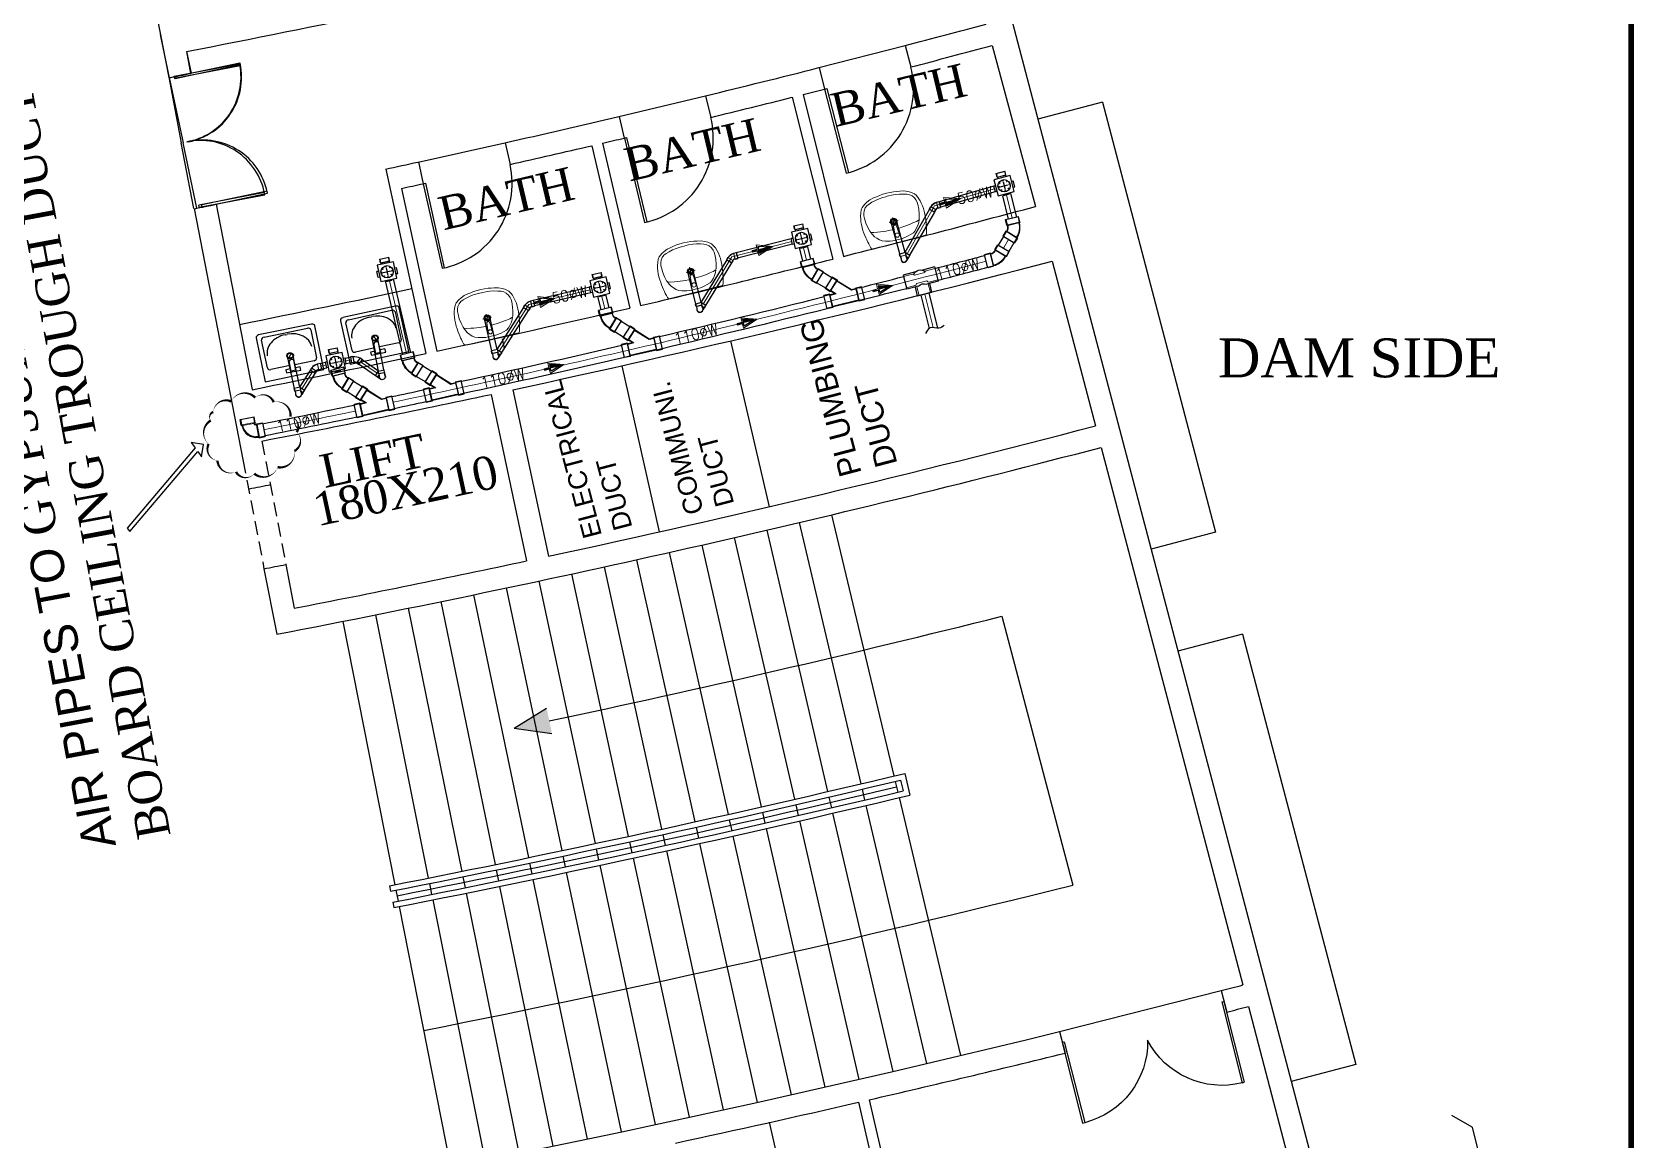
# Model space of a CAD drawing. Header units: metres. Extents: x 159409 to 239023, y 50504 to 95165.
# Drawn here: x 177728 to 179169, y 87650 to 88646 of the extents above; entities that cross this region are included whole.
import ezdxf

# ---------------------------------------------------------------- set-up
doc = ezdxf.new("R2010")
doc.units = ezdxf.units.M
doc.header["$MEASUREMENT"] = 0
doc.linetypes.add('HIDDEN2', pattern=[0.1875, 0.125, -0.0625])
for name, color, linetype, lineweight in [('_Annotations', 1, 'Continuous', 25), ('RJ- D - TEXT', 7, 'Continuous', 20), ('RJ- DRA- FLOOR TRAP', 8, 'Continuous', 30), ('RJ- DRA-SOIL PIPE', 12, 'Continuous', 30), ('RJ- DRA-WASTE PIPE', 130, 'Continuous', 30), ('RJ- WS- HOT WATER', 12, 'Continuous', 30)]:
    doc.layers.add(name, color=color, linetype=linetype, lineweight=lineweight)
doc.layers.add('SANTEH', color=7, linetype='Continuous')
doc.layers.add('TEXT', color=3, linetype='Continuous')
doc.styles.add('DIM', font='times.ttf', dxfattribs={"height": 0.3})
doc.styles.add('RJ', font='romans.shx')
doc.styles.get("Standard").update_dxf_attribs({"font": 'times.ttf', "height": 18})
doc.styles.add('Standard 360', font='arial.ttf')

# ---------------------------------------------------------------- blocks, each defined once
blk = doc.blocks.new('d2')
at = {"color": 8, "ltscale": 8}
for p, q in [((-332.772, -186.458, 9945.752), (-332.753, -186.454, 9945.752)), ((-332.628, -187.194, 9945.752), (-332.772, -186.458, 9945.752)), ((-332.609, -187.19, 9945.752), (-332.753, -186.454, 9945.752)), ((-332.753, -186.454, 9945.752), (-332.753, -186.454, 9945.732)), ((-332.753, -186.454, 9945.732), (-332.753, -186.454, 9945.732)), ((-334.226, -186.743, 9945.752), (-334.206, -186.739, 9945.752)), ((-334.082, -187.479, 9945.752), (-334.226, -186.743, 9945.752)), ((-334.062, -187.475, 9945.752), (-334.206, -186.739, 9945.752)), ((-332.628, -187.194, 9945.752), (-332.609, -187.19, 9945.752)), ((-334.063, -187.577, 9945.752), (-332.589, -187.288, 9945.752)), ((-334.082, -187.479, 9945.752), (-334.062, -187.475, 9945.752))]:
    blk.add_line(p, q, dxfattribs=at)
for centre, start, end in [((-332.628, -187.194, 9945.752), 101.092, 178.0402), ((-334.062, -187.475, 9945.752), 24.1438, 101.092)]:
    blk.add_arc(centre, 0.75, start, end, dxfattribs=at)
blk = doc.blocks.new('RYTRTRTRTRT')
at = {"color": 8}
for p, q in [((42.518, 61.153), (42.518, 61.753)), ((42.518, 61.753), (42.538, 61.753)), ((42.538, 61.753), (42.538, 61.153)), ((43.718, 61.753), (43.698, 61.753)), ((43.698, 61.753), (43.698, 61.153)), ((43.718, 61.153), (43.718, 61.753)), ((42.518, 61.153), (42.538, 61.153)), ((43.718, 61.153), (43.698, 61.153)), ((42.518, 61.103), (43.118, 61.103)), ((43.718, 61.103), (43.118, 61.103))]:
    blk.add_line(p, q, dxfattribs=at)
for centre, start, end in [((42.528, 61.163), 359.0371, 90), ((43.708, 61.163), 90, 180.9629)]:
    blk.add_arc(centre, 0.59, start, end, dxfattribs=at)
blk = doc.blocks.new('Rac7')
at = {"color": 0}
for p, q in [((-39501, -24232), (-39501, -23830)), ((-39474, -23808), (-38988, -23808)), ((-39457, -23859), (-39457, -24115)), ((-39032, -23838), (-39430, -23838)), ((-39221, -23855), (-39241, -23855)), ((-39005, -24115), (-39005, -23859)), ((-39005, -23859), (-39005, -23859)), ((-38961, -23830), (-38961, -24232)), ((-39430, -24136), (-39253, -24136)), ((-39297, -24164), (-39253, -24164)), ((-39297, -24194), (-39297, -24164)), ((-39165, -24194), (-39297, -24194)), ((-39253, -24186), (-39253, -24094)), ((-39253, -24186), (-39209, -24186)), ((-39209, -24186), (-39209, -24094)), ((-39209, -24136), (-39032, -24136)), ((-39209, -24164), (-39165, -24164)), ((-39165, -24164), (-39165, -24194)), ((-38961, -24232), (-39501, -24232))]:
    blk.add_line(p, q, dxfattribs=at)
at = {"color": 0, "extrusion": (0, 0, -1)}
for centre, major_axis, start_param, end_param in [((-39474, -23830), (-27, 0), 0, 1.570796), ((-39430, -23859), (-27, 0), 0, 1.570796), ((-39241, -24007), (-194, 0), 0, 1.570796), ((-39221, -24007), (-194, 0), 1.570796, 3.141593), ((-39032, -23859), (-27, 0), 1.570796, 3.141593), ((-38988, -23830), (-27, 0), 1.570796, 3.141593), ((-39430, -24115), (-27, 0), -1.570796, 0), ((-39231, -24104), (-25.3, 0), 0.552816, 2.588777), ((-39032, -24115), (-27, 0), -3.141593, -1.570796)]:
    blk.add_ellipse(centre, major_axis=major_axis, ratio=0.785714, start_param=start_param, end_param=end_param, dxfattribs=at)
blk.add_ellipse((-39231, -24048), major_axis=(-27.9, 0), ratio=0.785714, dxfattribs=at)
blk = doc.blocks.new('$@$_rakovina4')
at = {"lineweight": 13}
for p, q in [((-291, -139), (-295, -163)), ((-287, -117), (-291, -139)), ((-284, -95), (-287, -117)), ((-279, -77), (-284, -95)), ((-274, -56), (-279, -77)), ((-269, -36), (-274, -56)), ((-258, -20), (-269, -36)), ((-258, -20), (0, -20)), ((-20, -89), (-14, -180)), ((258, -20), (0, -20)), ((20, -89), (14, -180)), ((258, -20), (269, -36)), ((269, -36), (274, -56)), ((274, -56), (279, -77)), ((279, -77), (284, -95)), ((284, -95), (287, -117)), ((287, -117), (291, -139)), ((291, -139), (295, -163)), ((-297, -185), (-300, -212)), ((-300, -212), (-300, -242)), ((-300, -242), (-299, -269)), ((-299, -269), (-297, -296)), ((-295, -163), (-297, -185)), ((-297, -296), (-293, -323)), ((0, -221), (-43, -221)), ((-14, -180), (-12, -184)), ((-12, -184), (-9, -185)), ((-9, -185), (-3, -187)), ((-3, -187), (0, -187)), ((0, -221), (0, -182)), ((3, -187), (0, -187)), ((0, -221), (0, -260)), ((0, -221), (43, -221)), ((9, -185), (3, -187)), ((12, -184), (9, -185)), ((14, -180), (12, -184)), ((297, -296), (293, -323)), ((295, -163), (297, -185)), ((297, -185), (300, -212)), ((299, -269), (297, -296)), ((300, -242), (299, -269)), ((300, -212), (300, -242)), ((-293, -323), (-288, -345)), ((-288, -345), (-278, -377)), ((-278, -377), (-267, -401)), ((-267, -401), (-252, -423)), ((-252, -423), (-222, -447)), ((-222, -447), (-197, -459)), ((222, -447), (197, -459)), ((252, -423), (222, -447)), ((267, -401), (252, -423)), ((278, -377), (267, -401)), ((288, -345), (278, -377)), ((293, -323), (288, -345)), ((-197, -459), (-164, -473)), ((-164, -473), (-127, -481)), ((-127, -481), (-98, -486)), ((-98, -486), (-69, -491)), ((-69, -491), (-36, -493)), ((-36, -493), (0, -495)), ((36, -493), (0, -495)), ((69, -491), (36, -493)), ((98, -486), (69, -491)), ((127, -481), (98, -486)), ((164, -473), (127, -481)), ((197, -459), (164, -473))]:
    blk.add_line(p, q, dxfattribs=at)
at = {"lineweight": 5}
for p, q in [((-209, -128), (-224, -152)), ((-192, -108), (-209, -128)), ((-173, -87), (-192, -108)), ((-152, -72), (-173, -87)), ((-122, -62), (-152, -72)), ((-96, -56), (-122, -62)), ((-77, -51), (-96, -56)), ((-53, -48), (-77, -51)), ((-34, -148), (-69, -150)), ((-29, -47), (-53, -48)), ((-16, -148), (-34, -148)), ((0, -47), (-29, -47)), ((0, -47), (29, -47)), ((16, -148), (34, -148)), ((29, -47), (53, -48)), ((34, -148), (69, -150)), ((53, -48), (77, -51)), ((77, -51), (96, -56)), ((96, -56), (122, -62)), ((122, -62), (152, -72)), ((152, -72), (173, -87)), ((173, -87), (192, -108)), ((192, -108), (209, -128)), ((209, -128), (224, -152)), ((-256, -272), (-258, -317)), ((-249, -228), (-256, -272)), ((-239, -189), (-249, -228)), ((-234, -176), (-239, -189)), ((-224, -152), (-234, -176)), ((-206, -168), (-234, -176)), ((-234, -176), (-234, -176)), ((-171, -162), (-206, -168)), ((-143, -158), (-171, -162)), ((-117, -155), (-143, -158)), ((-91, -152), (-117, -155)), ((-69, -150), (-91, -152)), ((69, -150), (91, -152)), ((91, -152), (117, -155)), ((117, -155), (143, -158)), ((143, -158), (171, -162)), ((171, -162), (206, -168)), ((206, -168), (234, -176)), ((224, -152), (234, -176)), ((234, -176), (239, -189)), ((234, -176), (234, -176)), ((239, -189), (249, -228)), ((249, -228), (256, -272)), ((256, -272), (258, -317)), ((-258, -317), (-257, -341)), ((-257, -341), (-252, -363)), ((-252, -363), (-243, -387)), ((-243, -387), (-226, -410)), ((-226, -410), (-206, -426)), ((-206, -426), (-182, -437)), ((-182, -437), (-152, -446)), ((-152, -446), (-116, -455)), ((152, -446), (116, -455)), ((182, -437), (152, -446)), ((206, -426), (182, -437)), ((226, -410), (206, -426)), ((243, -387), (226, -410)), ((252, -363), (243, -387)), ((257, -341), (252, -363)), ((258, -317), (257, -341)), ((-116, -455), (-80, -461)), ((-80, -461), (-41, -464)), ((-41, -464), (-14, -464)), ((-14, -464), (0, -464)), ((14, -464), (0, -464)), ((41, -464), (14, -464)), ((80, -461), (41, -464)), ((116, -455), (80, -461))]:
    blk.add_line(p, q, dxfattribs=at)
at = {"lineweight": 13}
blk.add_circle((0, -89), 19.7, dxfattribs=at)
at = {"lineweight": 5}
for radius in [26.2, 18.7]:
    blk.add_circle((0, -221), radius, dxfattribs=at)
blk = doc.blocks.new('Floor trap-3')
at = {"layer": 'RJ- DRA- FLOOR TRAP', "color": 8, "lineweight": 0}
for p, q in [((-7.5, 1.8), (-9, 1.8)), ((-3.8, 9.1), (-3.8, 12.5)), ((-3.8, 9.1), (3.7, 9.1)), ((-3.8, 9.1), (-3.4, 8.7)), ((-3.4, 8.7), (3.4, 8.7)), ((-3.4, 8.7), (-3.4, 7.5)), ((3.7, 9.1), (3.4, 8.7)), ((3.4, 8.7), (3.4, 7.5)), ((3.7, 9.1), (3.7, 12.5)), ((7.5, 1.8), (9, 1.8)), ((-7.5, -3.2), (-9, -3.2)), ((-2.5, -7.5), (-2.5, -8.3)), ((2.5, -7.5), (2.5, -8.3)), ((7.5, -3.2), (9, -3.2))]:
    blk.add_line(p, q, dxfattribs=at)
at = {"layer": 'RJ- DRA- FLOOR TRAP', "color": 11, "lineweight": 30}
for p, q in [((-3.6, 0), (3.6, 0)), ((0, 3.6), (0, -3.6))]:
    blk.add_line(p, q, dxfattribs=at)
at = {"layer": 'RJ- DRA- FLOOR TRAP', "color": 126, "lineweight": 30}
blk.add_lwpolyline([(7.5, -7.5), (7.5, 7.5), (-7.5, 7.5), (-7.5, -7.5)], close=True, dxfattribs=at)
blk.add_circle((0, 0), 5.5, dxfattribs=at)
at = {"layer": 'RJ- DRA- FLOOR TRAP', "lineweight": 30, "extrusion": (0, 0, -1)}
for centre, major_axis, start_param, end_param in [((-4.6, 0), (-0.165, 0.165), 3.141593, 9.424778), ((-3.2, 3.2), (0.165, 0.165), 4.712389, 10.995574), ((0, 4.6), (-0.165, 0.165), 3.141593, 9.424778), ((3.2, 3.2), (-0.165, 0.165), 3.141593, 9.424778), ((4.6, 0), (0.165, 0.165), 4.712389, 10.995574)]:
    blk.add_ellipse(centre, major_axis=major_axis, ratio=1, start_param=start_param, end_param=end_param, dxfattribs=at)
at = {"layer": 'RJ- DRA- FLOOR TRAP', "lineweight": 30}
for centre, major_axis, start_param, end_param in [((-3.2, -3.2), (0.165, -0.165), 4.712389, 10.995574), ((0, -4.6), (-0.165, -0.165), 3.141593, 9.424778), ((3.2, -3.2), (-0.165, -0.165), 3.141593, 9.424778)]:
    blk.add_ellipse(centre, major_axis=major_axis, ratio=1, start_param=start_param, end_param=end_param, dxfattribs=at)
at = {"layer": 'RJ- DRA-WASTE PIPE', "lineweight": 30}
for p, q in [((-7.5, 2.1), (-9, 2.1)), ((-9, -3.4), (-9, 2.1)), ((-4.1, 9.1), (-4.1, 12.5)), ((-4.1, 12.5), (4.1, 12.5)), ((-4.1, 9.1), (-3.8, 8.7)), ((-3.8, 8.7), (-3.8, 7.5)), ((4.1, 9.1), (3.7, 8.7)), ((3.7, 8.7), (3.7, 7.5)), ((4.1, 9.1), (4.1, 12.5)), ((7.5, 2.1), (9, 2.1)), ((9, -3.4), (9, 2.1)), ((-7.5, -3.4), (-9, -3.4)), ((-2.7, -7.5), (-2.7, -8.3)), ((-2.7, -8.3), (2.7, -8.3)), ((2.7, -7.5), (2.7, -8.3)), ((7.5, -3.4), (9, -3.4))]:
    blk.add_line(p, q, dxfattribs=at)
blk = doc.blocks.new('Waste-7')
for p, q in [((-4.3, 5.3), (-5.9, 3.6)), ((-5.9, 3.6), (-2.8, 0.4)), ((-4.3, 5.3), (-3.9, 5.3)), ((-3.9, 5.3), (-2.6, 6.6)), ((-2.8, 2.3), (-2.5, 2.6)), ((-2.8, 2.3), (-2.8, 0)), ((-2.8, 0), (2.8, 0)), ((-2.5, 2.6), (-2.5, 4.4)), ((2.5, 2.6), (2.5, 4.4)), ((2.8, 2.3), (2.5, 2.6)), ((2.8, 2.3), (2.8, 0))]:
    blk.add_line(p, q)
at = {"color": 8, "lineweight": 0}
for p, q in [((-4.2, 5), (-5.7, 3.4)), ((-4.2, 5), (-2.5, 3.3)), ((-4.2, 5), (-3.8, 5)), ((-3.8, 5), (-2.7, 6)), ((-3.8, 5), (-2.5, 3.7)), ((-2.5, 2.2), (-2.2, 2.5)), ((-2.5, 2.2), (2.5, 2.2)), ((-2.5, 2.2), (-2.5, 0)), ((-2.2, 2.5), (-2.2, 4.5)), ((-2.2, 2.5), (2.2, 2.5)), ((2.2, 2.5), (2.2, 4.5)), ((2.5, 2.2), (2.2, 2.5)), ((2.5, 2.2), (2.5, 0))]:
    blk.add_line(p, q, dxfattribs=at)
blk.add_arc((0, 5.6), 2.77, 334.5854, 205.4146)
blk.add_arc((0, 5.6), 2.5, 333.2345, 206.7655, dxfattribs=at)
blk = doc.blocks.new('Waste 45 angle')
for p, q in [((-2.73, 0), (2.73, 0)), ((2.73, -2.37), (2.73, 0)), ((-3.66, -4.62), (-5.34, -6.3)), ((-1.48, -10.15), (-5.34, -6.3)), ((-3.66, -4.62), (-3.34, -4.62)), ((-2.73, -2.37), (-2.73, 0)), ((-2.73, -2.37), (-2.5, -2.59)), ((2.73, -2.37), (2.5, -2.59)), ((0.2, -8.48), (-1.48, -10.15)), ((0.2, -8.48), (0.2, -8.16))]:
    blk.add_line(p, q)
at = {"color": 8, "lineweight": 0}
for p, q in [((2.5, -2.27), (2.5, 0)), ((-3.57, -4.85), (-5.17, -6.46)), ((-0.03, -8.39), (-3.57, -4.85)), ((-3.57, -4.85), (-3.25, -4.85)), ((-0.03, -8.06), (-3.25, -4.85)), ((-2.5, -2.27), (-2.5, 0)), ((-2.5, -2.27), (2.5, -2.27)), ((-2.5, -2.27), (-2.27, -2.5)), ((-2.27, -2.5), (2.27, -2.5)), ((2.5, -2.27), (2.27, -2.5)), ((-0.03, -8.39), (-1.64, -9.99)), ((-0.03, -8.39), (-0.03, -8.06))]:
    blk.add_line(p, q, dxfattribs=at)
for radius, start, end in [(2.98, 315.84719, 359.15799), (7.98, 315.31355, 359.68726)]:
    blk.add_arc((-5.48, -2.55), radius, start, end)
for radius, start, end in [(3.2, 314.09816, 0.90184), (7.75, 314.62694, 0.37389)]:
    blk.add_arc((-5.48, -2.55), radius, start, end, dxfattribs=at)
blk = doc.blocks.new('FLOW')
at = {"ltscale": 75}
blk.add_hatch(color=256, dxfattribs=at).paths.add_polyline_path([(0, 6.15), (0, -0.3), (2.04, -0.3)])
at = {"lineweight": 20, "ltscale": 75}
blk.add_hatch(color=256, dxfattribs=at).paths.add_polyline_path([(-0.61, -1), (0.42, -3.98), (-0.61, -3.98)])
blk.add_lwpolyline([(0, 7.92), (3.11, -1), (0.42, -1), (0.42, -3.98), (-0.42, -3.98), (-0.42, -1), (-3.11, -1), (0, 7.92)], close=True, dxfattribs=at)
at = {"ltscale": 75}
for points in [[(0, 6.15), (-2.04, -0.3), (0, -0.3)], [(0, 6.15), (2.04, -0.3), (0, -0.3)], [(0, 6.15), (0, -0.3)]]:
    blk.add_lwpolyline(points, dxfattribs=at)
at = {"lineweight": 20, "ltscale": 75}
blk.add_lwpolyline([(-0.61, -1), (0.42, -3.98), (-0.61, -3.98), (-0.61, -1)], dxfattribs=at)
blk = doc.blocks.new('A$C2EAC5485')
at = {"color": 8, "lineweight": 0}
for p, q in [((5.1, 13.3), (1.8, 15.9)), ((10.9, 20.6), (5.1, 13.3)), ((5.1, 13.3), (5.8, 13.4)), ((11, 19.9), (5.8, 13.4)), ((9.5, 10.4), (5.8, 13.4)), ((10.9, 20.6), (7.6, 23.2)), ((10.9, 20.6), (11, 19.9)), ((11, 19.9), (21.3, 11.7)), ((25.3, 12.7), (24.9, 12.2)), ((25.3, 12.7), (29.5, 13.2)), ((26.4, 3.4), (25.3, 12.7)), ((4.2, 10.3), (0.1, 9.8)), ((5.3, 1), (1.1, 0.5)), ((5.3, 1), (4.2, 10.3)), ((4.2, 10.3), (4.8, 9.8)), ((4.8, 9.8), (9.5, 10.4)), ((5.7, 1.5), (4.8, 9.8)), ((5.3, 1), (5.7, 1.5)), ((5.7, 1.5), (25.9, 3.8)), ((21.3, 11.7), (24.9, 12.2)), ((25.9, 3.8), (24.9, 12.2)), ((26.4, 3.4), (25.9, 3.8)), ((26.4, 3.4), (30.6, 3.9))]:
    blk.add_line(p, q, dxfattribs=at)
at = {"layer": 'RJ- DRA-SOIL PIPE'}
for p, q in [((7.9, 23.6), (1.5, 15.5)), ((4.9, 12.8), (1.5, 15.5)), ((4.9, 12.8), (5.6, 12.9)), ((8.3, 10.8), (5.6, 12.9)), ((11.4, 20.9), (7.9, 23.6)), ((11.4, 20.9), (11.5, 20.2)), ((11.5, 20.2), (21.4, 12.3)), ((21.4, 12.3), (24.6, 12.6)), ((25.1, 13.2), (24.6, 12.6)), ((25.1, 13.2), (29.4, 13.7)), ((30.6, 3.4), (29.4, 13.7)), ((4.4, 10.8), (0, 10.3)), ((1.2, 0), (0, 10.3)), ((5.6, 0.5), (1.2, 0)), ((4.4, 10.8), (4.9, 10.4)), ((4.9, 10.4), (8.3, 10.8)), ((5.6, 0.5), (6, 1.1)), ((6, 1.1), (25.7, 3.3)), ((26.3, 2.9), (25.7, 3.3)), ((26.3, 2.9), (30.6, 3.4))]:
    blk.add_line(p, q, dxfattribs=at)
blk = doc.blocks.new('A$C42E36F1D')
at = {"color": 8, "linetype": 'Continuous', "lineweight": 0}
for p, q in [((5.69, 14.76), (6.2, 9.36)), ((12.65, 15.42), (13.16, 10.02)), ((19.53, 9.69), (14.01, 9.17)), ((0.09, 7.86), (5.6, 8.38)), ((0.74, 0.92), (6.26, 1.44)), ((13.09, 8.16), (6.71, 7.56)), ((7.19, 2.45), (13.57, 3.05)), ((20.19, 2.75), (14.67, 2.23))]:
    blk.add_line(p, q, dxfattribs=at)
for centre, start, end in [((5.7, 7.36), 11.11897, 95.3798), ((6.16, 2.46), 275.3798, 359.64063), ((14.11, 8.15), 95.3798, 179.64063), ((14.57, 3.25), 191.11897, 275.3798)]:
    blk.add_arc(centre, 1.03, start, end, dxfattribs=at)
at = {"layer": 'RJ- WS- HOT WATER', "linetype": 'Continuous', "lineweight": 30, "ltscale": 10}
for p, q in [((13.57, 15.51), (4.77, 14.68)), ((4.77, 14.68), (5.28, 9.28)), ((12.22, 9.93), (19.45, 10.61)), ((13.57, 15.51), (14.08, 10.11)), ((20.27, 1.83), (19.45, 10.61)), ((0, 8.78), (7.14, 9.45)), ((0.83, 0), (0, 8.78)), ((0.83, 0), (8.35, 0.71)), ((12.66, 1.11), (20.27, 1.83))]:
    blk.add_line(p, q, dxfattribs=at)
at = {"layer": 'RJ- WS- HOT WATER', "linetype": 'Continuous', "lineweight": 30, "ltscale": 10, "extrusion": (0, 0, -1)}
for centre, start_param, end_param in [((9.34, 13.27), 3.309118, 4.544863), ((10.15, 4.74), 2.9928, 4.847677)]:
    blk.add_ellipse(centre, major_axis=(-3.4, 2.81), ratio=1, start_param=start_param, end_param=end_param, dxfattribs=at)
blk = doc.blocks.new('Waste-2')
at = {"color": 6}
for p, q in [((-5.62, 2.86), (-5.62, 8.39)), ((-3.28, 8.39), (-5.62, 8.39)), ((-3.28, 8.39), (-3.01, 8.12)), ((-3.28, 2.86), (-5.62, 2.86)), ((-3.28, 2.86), (-3.02, 3.12)), ((-2.77, 2.34), (-2.51, 2.6)), ((-2.77, 2.34), (-2.77, 0)), ((2.77, 0), (-2.77, 0)), ((2.77, 2.34), (2.5, 2.61)), ((2.77, 2.34), (2.77, 0))]:
    blk.add_line(p, q, dxfattribs=at)
at = {"color": 8, "lineweight": 0}
for p, q in [((-3.39, 8.13), (-5.62, 8.13)), ((-3.39, 3.13), (-3.39, 8.13)), ((-3.39, 8.13), (-3.12, 7.86)), ((-3.12, 3.39), (-3.12, 7.86)), ((-3.39, 3.13), (-5.62, 3.13)), ((-3.39, 3.13), (-3.12, 3.39)), ((-2.5, 2.23), (-2.23, 2.5)), ((2.5, 2.23), (-2.5, 2.23)), ((-2.5, 2.23), (-2.5, 0)), ((2.23, 2.5), (-2.23, 2.5)), ((2.5, 2.23), (2.23, 2.5)), ((2.5, 2.23), (2.5, 0))]:
    blk.add_line(p, q, dxfattribs=at)
for major_axis, start_param, end_param in [((3.79, 3.79), 5.497787, 7.068583), ((-0.631, 0.631), 3.926991, 5.497787)]:
    blk.add_ellipse((-3.12, 2.5), major_axis=major_axis, ratio=1, start_param=start_param, end_param=end_param, dxfattribs=at)
at = {"color": 6}
for major_axis, start_param, end_param in [((3.98, 3.98), 5.517711, 7.048659), ((-0.442, 0.442), 4.091718, 5.33306)]:
    blk.add_ellipse((-3.12, 2.5), major_axis=major_axis, ratio=1, start_param=start_param, end_param=end_param, dxfattribs=at)

msp = doc.modelspace()

# ---------------------------------------------------------------- hatches: boundary and pattern name
at = {"ltscale": 10}
h = msp.add_hatch(color=2, dxfattribs=at)
h.dxf.hatch_style = 1
h.paths.add_polyline_path([(178195.529, 88015.689), (178161.597, 88020.247), (178190.75, 88038.198)])

# ---------------------------------------------------------------- linework, layer by layer
at = {"color": 0, "ltscale": 8}
for p, q in [((178473.61, 89172.501, 0.421), (179025, 87078.893, 0.421)), ((178591.587, 88634.363, 0.421), (178630.674, 88489.544, 0.421)), ((178645.742, 88440.394, 0.421), (178684.754, 88292.267, 0.421)), ((178689.847, 88272.927, 0.421), (178817.189, 87789.414, 0.421)), ((178417.978, 88205.346, 0.421), (178473.385, 87970.288, 0.43)), ((178447.169, 88212.267, 0.421), (178503.187, 87977.354, 0.43)), ((178330.298, 88185.04, 0.421), (178383.868, 87949.556, 0.43)), ((178359.543, 88191.732, 0.421), (178413.726, 87956.389, 0.43)), ((178388.77, 88198.501, 0.421), (178443.564, 87963.3, 0.43)), ((178271.756, 88171.882, 0.421), (178324.099, 87936.123, 0.43)), ((178301.036, 88178.423, 0.421), (178353.993, 87942.801, 0.43)), ((178213.141, 88159.028, 0.421), (178264.257, 87923, 0.43)), ((178242.457, 88165.417, 0.421), (178294.187, 87929.522, 0.43)), ((178154.455, 88146.479, 0.421), (178204.341, 87910.187, 0.43)), ((178183.807, 88152.715, 0.421), (178234.308, 87916.555, 0.43)), ((178066.291, 88128.224, 0.421), (178114.331, 87891.551, 0.43)), ((178095.697, 88134.233, 0.421), (178144.353, 87897.685, 0.43)), ((178125.085, 88140.318, 0.421), (178174.356, 87903.897, 0.43)), ((178007.426, 88116.436, 0.421), (178054.232, 87879.515, 0.43)), ((178036.867, 88122.292, 0.421), (178084.291, 87885.494, 0.43)), ((178504.347, 87972.49, 0.43), (178506.667, 87962.763, 0.43)), ((178444.699, 87958.43, 0.43), (178446.968, 87948.691, 0.43)), ((178474.532, 87965.421, 0.43), (178476.826, 87955.688, 0.43)), ((178507.827, 87957.899, 0.431), (178563.149, 87725.904, 0.439)), ((178384.978, 87944.681, 0.43), (178387.196, 87934.93, 0.43)), ((178414.847, 87951.517, 0.43), (178417.091, 87941.772, 0.43)), ((178448.102, 87943.821, 0.431), (178502.217, 87711.542, 0.439)), ((178477.974, 87950.821, 0.431), (178532.692, 87718.683, 0.439)), ((178325.183, 87931.242, 0.43), (178327.35, 87921.479, 0.43)), ((178355.089, 87937.922, 0.43), (178357.282, 87928.166, 0.43)), ((178388.305, 87930.054, 0.431), (178441.209, 87697.496, 0.439)), ((178418.213, 87936.899, 0.431), (178471.722, 87704.479, 0.439)), ((178235.354, 87911.665, 0.43), (178237.445, 87901.886, 0.43)), ((178265.315, 87918.113, 0.43), (178267.432, 87908.34, 0.43)), ((178295.258, 87924.638, 0.43), (178297.4, 87914.871, 0.43)), ((178328.434, 87916.598, 0.43), (178380.128, 87683.768, 0.439)), ((178358.379, 87923.287, 0.431), (178410.678, 87690.592, 0.439)), ((178175.376, 87899.003, 0.43), (178177.416, 87889.213, 0.43)), ((178205.374, 87905.295, 0.43), (178207.44, 87895.511, 0.43)), ((178238.491, 87896.997, 0.43), (178288.365, 87663.77, 0.439)), ((178268.49, 87903.453, 0.43), (178318.971, 87670.356, 0.439)), ((178298.471, 87909.987, 0.43), (178349.559, 87677.022, 0.439)), ((178115.325, 87886.651, 0.43), (178117.315, 87876.851, 0.43)), ((178145.36, 87892.788, 0.43), (178147.375, 87882.993, 0.43)), ((178178.437, 87884.318, 0.43), (178227.096, 87650.835, 0.439)), ((178208.473, 87890.619, 0.43), (178257.739, 87657.263, 0.439)), ((178049.327, 87878.547, 0.43), (178050.296, 87873.642, 0.43)), ((178049.327, 87878.547, 0.43), (178050.296, 87873.642, 0.43)), ((178055.201, 87874.61, 0.43), (178057.139, 87864.799, 0.43)), ((178085.272, 87880.591, 0.43), (178087.236, 87870.786, 0.43)), ((178118.309, 87871.95, 0.43), (178165.752, 87638.217, 0.439)), ((178148.382, 87878.095, 0.43), (178196.433, 87644.486, 0.439)), ((178052.234, 87863.831, 0.43), (178053.203, 87858.926, 0.43)), ((178058.108, 87859.894, 0.43), (178104.333, 87625.917, 0.439)), ((178088.218, 87865.883, 0.43), (178135.052, 87632.027, 0.439)), ((178822.158, 87770.041, 0.421), (179000.436, 87093.122, 0.421))]:
    msp.add_line(p, q, dxfattribs=at)
at = {"color": 0, "ltscale": 10}
for p, q in [((177814.605, 88792.031), (177846.016, 88630.03)), ((177814.605, 88792.031), (177850.772, 88605.505)), ((177842.861, 88644.325), (177845.999, 88629.638)), ((177842.861, 88644.325), (177851.22, 88605.208)), ((178513.349, 88634.367), (178518.395, 88615.014)), ((177866.602, 88628.928), (177870.409, 88609.294)), ((177866.602, 88628.928), (177870.782, 88609.37)), ((178435.95, 88614.483, 0.433), (178440.822, 88595.086, 0.434)), ((178333.813, 88589.144, 1.734), (178338.535, 88569.713)), ((178421.429, 88590.197, 0.434), (178457.969, 88444.715, 0.44)), ((178411.729, 88587.765, 0.434), (178448.269, 88442.283, 0.44)), ((178690.795, 88583.429, 0.421), (178632.773, 88568.148, 0.421)), ((178690.795, 88583.429, 0.421), (178792.668, 88196.619, 0.421)), ((178256.087, 88570.51, 0.433), (178260.627, 88551.074, 0.434)), ((178153.518, 88546.903, 0.866), (178157.916, 88527.401)), ((178241.155, 88546.507, 0.434), (178275.272, 88400.439, 0.44)), ((178231.416, 88544.237, 0.434), (178265.533, 88398.169, 0.44)), ((178046.183, 88523.249, 0.433), (178082.052, 88357.269, 0.44)), ((178075.507, 88529.584, 0.433), (178079.725, 88510.063, 0.434)), ((178060.18, 88505.821, 0.434), (178091.828, 88359.374, 0.44)), ((177873.614, 88487.699), (177905.974, 88320.807)), ((177893.504, 88491.521), (177925.841, 88324.899)), ((178150.595, 88370.595), (178152.469, 88361.805)), ((178356.056, 88368.673), (178390.894, 88219.534)), ((178258.348, 88346.299), (178291.867, 88196.862)), ((177905.974, 88320.807), (177917.395, 88261.903)), ((178140.807, 88320.586), (178172.741, 88170.803)), ((178160.364, 88324.774), (178192.298, 88174.991)), ((178792.668, 88196.619, 0.421), (178734.646, 88181.338, 0.421)), ((177936.43, 88163.732), (177947.851, 88104.829)), ((177956.068, 88167.522), (177963.682, 88128.253)), ((178600.453, 88121.037, 0.421), (178664.129, 87879.262, 0.421)), ((178816.854, 88104.787, 0.421), (178758.832, 88089.506, 0.421)), ((178816.854, 88104.787, 0.421), (178918.727, 87717.977, 0.421)), ((178161.597, 88020.247), (178190.75, 88038.198)), ((178161.597, 88020.247), (178195.529, 88015.689)), ((178509.24, 87973.658), (178511.56, 87963.931)), ((178512.943, 87979.685), (178517.583, 87960.23)), ((178797.709, 87784.335), (178802.776, 87764.971)), ((178652.294, 87747.522), (178657.356, 87728.171)), ((178918.727, 87717.977, 0.421), (178860.705, 87702.696, 0.421)), ((178471.257, 87683.85), (178502.666, 87547.419)), ((178481.002, 87686.093), (178514.654, 87539.917)), ((178422.484, 87529.553), (178391.236, 87666.038))]:
    msp.add_line(p, q, dxfattribs=at)
at = {"color": 42, "ltscale": 8}
for p, q in [((178435.782, 88614.44, -0.421), (178513.266, 88634.345, -0.421)), ((178255.772, 88570.435, 0.446), (178333.568, 88589.083, 0.446)), ((178440.876, 88595.1), (178442.813, 88595.597)), ((178440.876, 88595.1), (178460.278, 88519.578)), ((178442.813, 88595.597), (178462.221, 88520.051)), ((178075.011, 88529.474, 0.012), (178153.11, 88546.812, 0.012)), ((178260.709, 88551.056, 0.867), (178262.654, 88551.522, 0.867)), ((178260.709, 88551.056, 0.867), (178278.885, 88475.23, 0.867)), ((178262.654, 88551.522, 0.867), (178280.836, 88475.671, 0.867)), ((178079.784, 88510.057, 0.433), (178081.737, 88510.491, 0.433)), ((178079.784, 88510.057, 0.433), (178096.683, 88433.936, 0.433)), ((178081.737, 88510.491, 0.433), (178098.641, 88434.345, 0.433))]:
    msp.add_line(p, q, dxfattribs=at)
at = {"color": 0, "linetype": 'HIDDEN2', "ltscale": 100}
for p, q in [((177934.529, 88278.607), (177956.068, 88167.522)), ((177917.398, 88261.886), (177936.433, 88163.715))]:
    msp.add_line(p, q, dxfattribs=at)
at = {"color": 2, "ltscale": 10}
for q in [(179005.186, 87671.929), (179033.587, 87620.528)]:
    msp.add_line((179023.605, 87661.488), q, dxfattribs=at)
at = {"color": 6, "const_width": 5.123}
msp.add_lwpolyline([(179166.557, 89854.015), (179166.557, 85112.189), (172422.808, 85112.189), (172422.808, 89854.015)], close=True, dxfattribs=at)
at = {"color": 0, "ltscale": 10}
for centre, radius, start, end in [((175773.022, 99426.332), 10828.5, 273.5136756, 280.8674713), ((175773.022, 99426.332), 10998.5, 280.9732954, 284.7551098), ((175700.598, 99422.206, -0.421), 11148.5, 284.6131327, 285.0017734), ((175703.204, 99412.552), 11158.5, 284.6131327, 285.0018653), ((175773.022, 99426.332), 11018.5, 280.869107, 280.9732954), ((175568.258, 99384.606), 11018.5, 281.9577459, 282.0619343), ((175700.598, 99422.206, -0.421), 11148.5, 283.6607512, 284.2019749), ((175703.204, 99412.552), 11158.5, 284.0991884, 284.2018828), ((175703.204, 99412.552), 11158.5, 283.6607512, 284.0478412), ((175700.598, 99422.206, -0.421), 11148.5, 282.708201, 283.2495147), ((175703.204, 99412.552), 11158.5, 283.1467282, 283.2494226), ((175703.204, 99412.552), 11158.5, 282.708201, 283.095381), ((175700.598, 99422.206, -0.421), 11148.5, 282.1428747, 282.2969624), ((175703.204, 99412.552), 11158.5, 282.194268, 282.2969624), ((175706.621, 99413.23), 11138.5, 281.218561, 281.3227494), ((175703.204, 99412.552), 11308.5, 284.0991884, 285.0032237), ((175778.621, 99400.071), 11328.5, 282.1366197, 284.6603912), ((175703.204, 99412.552), 11308.5, 283.1467282, 284.0485222), ((175703.204, 99412.552), 11248.5, 281.3371758, 282.1433316), ((175520.39, 100281.298, 0.879), 12196.089, 282.1716544, 283.0078118), ((175520.39, 100281.298, 0.879), 12196.089, 281.3752053, 282.1246755), ((175778.621, 99400.071), 11328.5, 280.970778, 282.0354663), ((175773.022, 99426.332), 11508.5, 282.1350376, 284.6555259), ((175773.022, 99426.332), 11528.5, 280.8738969, 284.6556982), ((175778.621, 99400.071), 11368.5, 280.8724979, 280.9732954), ((175773.022, 99426.332), 11508.5, 280.9732954, 282.0354663), ((175773.022, 99426.332), 11468.5, 280.8729393, 280.9732954), ((175773.022, 99426.332), 11653.5, 281.9860703, 284.0415292), ((175773.022, 99426.332), 11903.5, 281.1755473, 284.0565108), ((175773.022, 99426.332), 12028.5, 284.5639253, 284.6593603), ((175773.022, 99426.332), 12048.5, 284.564093, 284.6593603), ((175773.022, 99426.332), 12028.5, 274.3758311, 283.8494076), ((175773.022, 99426.332), 12048.5, 282.9885649, 283.850752), ((175773.022, 99426.332), 12048.5, 282.1386577, 282.9410106)]:
    msp.add_arc(centre, radius, start, end, dxfattribs=at)
at = {"color": 42, "ltscale": 8}
for centre, start, end in [((178442.813, 88595.597), 282.938448, 14.407732), ((178262.654, 88551.522, 0.867), 282.010736, 13.48002), ((178081.737, 88510.491, 0.433), 281.047264, 12.516548)]:
    msp.add_arc(centre, 78, start, end, dxfattribs=at)
at = {"color": 0, "ltscale": 8}
for radius, start, end in [(11770, 281.1512075, 283.4613045), (11775, 281.1512179, 283.4369544), (11785, 281.1512385, 283.4369338), (11790, 281.1512488, 283.461222), (11780, 281.1755473, 283.412625)]:
    msp.add_arc((175773.022, 99426.332), radius, start, end, dxfattribs=at)
at = {"layer": '_Annotations', "elevation": -0.636}
msp.add_lwpolyline([(177890.821, 88304.695, 0, 2.25, -0.52056705), (177906.926, 88314.208, 0, 2.25, -0.52056705), (177928.523, 88317.686, 0, 2.25, -0.52056705), (177945.141, 88313.504, 0, 2.25, -0.52056705), (177960.293, 88300.492, 0, 2.25, -0.52056705), (177965.853, 88286.593, 0, 2.25, -0.52056705), (177963.817, 88269.63, 0, 2.25, -0.52056705), (177948.685, 88255.144, 0, 2.25, -0.52056705), (177927.67, 88249.24, 0, 2.25, -0.52056705), (177911.255, 88250.785, 0, 2.25, -0.52056705), (177894.6, 88260.966, 0, 2.25, -0.52056705), (177886.674, 88275.981, 0, 2.25, -0.52056705), (177888.563, 88297.049, 0, 2.25, -0.52056705)], format="xyseb", close=True, dxfattribs=at)
at = {"layer": '_Annotations'}
msp.add_lwpolyline([(177815.663, 88197.139), (177876.773, 88269.238), (177880.256, 88264.402), (177882.061, 88275.494), (177870.968, 88277.299), (177874.451, 88272.462), (177813.341, 88200.364)], close=True, dxfattribs=at)
at = {"layer": 'RJ- DRA-SOIL PIPE', "color": 6, "elevation": 0.88}
for points in [[(178601.764, 88462.659), (178597.08, 88454.791)], [(178611.154, 88456.887), (178606.576, 88449.196)]]:
    msp.add_lwpolyline(points, dxfattribs=at)
at = {"layer": 'RJ- DRA-SOIL PIPE'}
for points, elevation in [([(178439.5, 88430.399), (178447.334, 88425.658)], 0.44), ([(178433.928, 88420.889), (178441.585, 88416.255)], 0.44), ([(178252.044, 88377), (178259.634, 88372.258)], 0), ([(178257.751, 88386.43), (178265.517, 88381.578)], 0), ([(178079.436, 88346.188), (178087.201, 88341.336)], 0), ([(178016.964, 88332.448), (178024.729, 88327.596)], 0), ([(178073.729, 88336.758), (178081.319, 88332.015)], 0), ([(178011.257, 88323.018), (178018.847, 88318.276)], 0)]:
    msp.add_lwpolyline(points, dxfattribs=dict(at, elevation=elevation))
at = {"layer": 'RJ- DRA-SOIL PIPE', "color": 6}
for centre, radius, start, end in [((175630.598, 99649.157, 0), 11586.602, 284.5435621, 284.7721078), ((175782.937, 99069.806, 0), 10998.5, 284.5331308, 284.7739202), ((175630.598, 99649.157, 0), 11586.602, 284.1976328, 284.3986828), ((175782.937, 99069.806, 0), 10998.5, 284.168295, 284.3805048), ((175778.931, 99080.069, 0), 10998.5, 283.2101818, 284.0044148), ((175817.743, 98923.838, 0), 10848.441, 283.1988454, 284.0047564), ((175778.922, 99080.11, 0), 10998.5, 282.2578875, 283.0287037), ((175782.927, 99069.848, 0), 10998.5, 282.2331221, 283.0202731), ((175777.044, 99079.36, 0), 10998.5, 281.9350557, 282.087025), ((175777.16, 99078.833, 0), 10998.5, 281.3156792, 281.753573), ((175781.165, 99068.571, 0), 10998.5, 281.3061055, 281.7450139), ((175781.049, 99069.098, 0), 10998.5, 281.926497, 282.0780397)]:
    msp.add_arc(centre, radius, start, end, dxfattribs=at)
at = {"layer": 'RJ- DRA-SOIL PIPE', "color": 8, "lineweight": 9}
for centre, radius, start, end in [((174441.608, 104377.975, 0.88), 16467.755, 283.5275068, 284.5770124), ((175786.719, 99076.106, 0), 10998.5, 281.8896334, 283.1802753), ((175784.957, 99074.829, 0), 10998.5, 281.2801683, 281.718553)]:
    msp.add_arc(centre, radius, start, end, dxfattribs=at)
at = {"layer": 'RJ- DRA-WASTE PIPE', "color": 8, "lineweight": 9}
for p, q in [((178593.83, 88505.292), (178539.84, 88490)), ((178539.84, 88490), (178515.172, 88446.949)), ((178604.502, 88500.187, 0.439), (178609.74, 88479.159, 0.439)), ((178357.379, 88444.26, 0.44), (178331.632, 88401.845, 0.44)), ((178411.48, 88458.117, 0.44), (178357.379, 88444.26, 0.44)), ((178421.525, 88453.507, 0.44), (178424.612, 88441.186, 0.44)), ((178049.255, 88422.793, 0), (178064.703, 88357.185, 0)), ((178174.619, 88401.405, 0), (178148.047, 88359.501, 0)), ((178230.05, 88414.454, 0), (178174.619, 88401.405, 0)), ((178240.107, 88409.792, 0), (178243.019, 88397.428, 0)), ((178531.015, 88410.845, 0), (178538.555, 88380.576, 0)), ((177992.325, 88346.962), (177987.433, 88345.9)), ((178014.668, 88351.716), (178009.936, 88350.685)), ((178023.387, 88349.72), (178038.2, 88339.67)), ((177980.196, 88340.749), (177970.611, 88325.632))]:
    msp.add_line(p, q, dxfattribs=at)
at = {"layer": 'RJ- DRA-WASTE PIPE', "linetype": 'Continuous'}
for p, q in [((178593.217, 88507.716), (178543.799, 88493.72)), ((178594.466, 88502.873), (178545.109, 88488.894)), ((178535.286, 88487.081), (178513.003, 88448.192)), ((178539.624, 88484.595), (178517.341, 88445.706)), ((178410.912, 88460.552, 0.44), (178361.431, 88447.878, 0.44)), ((178412.048, 88455.682, 0.44), (178362.619, 88443.021, 0.44)), ((178352.753, 88441.456, 0.44), (178329.495, 88403.142, 0.44)), ((178357.027, 88438.861, 0.44), (178333.769, 88400.547, 0.44)), ((178229.482, 88416.889, 0), (178178.741, 88404.943, 0)), ((178230.618, 88412.019, 0), (178179.833, 88400.064, 0)), ((178169.939, 88398.692, 0), (178145.936, 88360.84, 0)), ((178174.161, 88396.014, 0), (178150.159, 88358.162, 0)), ((177986.887, 88348.339), (177991.808, 88349.408)), ((177987.98, 88343.46), (177992.901, 88344.529)), ((178009.434, 88353.059), (178014.227, 88354.018)), ((178010.453, 88348.239), (178015.162, 88349.141)), ((178021.984, 88347.651), (178036.796, 88337.601)), ((178024.791, 88351.788), (178039.603, 88341.739)), ((177978.085, 88342.088), (177968.499, 88326.971)), ((177982.308, 88339.411), (177972.722, 88324.294))]:
    msp.add_line(p, q, dxfattribs=at)
at = {"layer": 'RJ- DRA-WASTE PIPE', "color": 6, "linetype": 'Continuous'}
for p, q in [((178600.865, 88499.274, 0.439), (178606.092, 88478.289, 0.439)), ((178608.139, 88501.101, 0.439), (178613.388, 88480.029, 0.439)), ((178417.886, 88452.603, 0.44), (178420.984, 88440.239, 0.44)), ((178425.164, 88454.411, 0.44), (178428.241, 88442.133, 0.44)), ((178045.396, 88422.82, 0), (178061.061, 88356.29, 0)), ((178052.736, 88424.372, 0), (178068.344, 88358.081, 0)), ((178236.456, 88408.94, 0), (178239.377, 88396.533, 0)), ((178243.759, 88410.644, 0), (178246.66, 88398.324, 0)), ((178527.378, 88409.932, 0), (178534.868, 88379.861, 0)), ((178534.652, 88411.759, 0), (178542.547, 88380.063, 0))]:
    msp.add_line(p, q, dxfattribs=at)
at = {"layer": 'RJ- DRA-WASTE PIPE'}
for p, q in [((178508.489, 88446.842), (178501.081, 88474.131)), ((178513.314, 88448.152), (178505.821, 88475.755)), ((178329.805, 88403.094, 0.44), (178323.012, 88430.878, 0.44)), ((178324.948, 88401.907, 0.44), (178318.232, 88429.373, 0.44)), ((178141.366, 88359.694, 0), (178135.188, 88387.286, 0)), ((178146.246, 88360.786, 0), (178139.996, 88388.697, 0)), ((178039.341, 88341.566), (178033.959, 88369.657)), ((178044.252, 88342.507), (178038.931, 88370.278)), ((177963.93, 88325.825), (177957.751, 88353.418)), ((177968.809, 88326.917), (177962.559, 88354.828))]:
    msp.add_line(p, q, dxfattribs=at)
at = {"layer": 'RJ- DRA-WASTE PIPE', "color": 8, "lineweight": 9, "elevation": 0.88}
msp.add_lwpolyline([(178606.468, 88459.767), (178601.891, 88452.077)], dxfattribs=at)
at = {"layer": 'RJ- DRA-WASTE PIPE'}
for centre in [(178503.07, 88476.056), (178320.269, 88431.248, 0.44), (178137.261, 88389.121, 0), (178036.299, 88371.135), (177959.824, 88355.252)]:
    msp.add_circle(centre, 2.768, dxfattribs=at)
at = {"layer": 'RJ- DRA-WASTE PIPE', "color": 8, "lineweight": 0}
for centre in [(178503.07, 88476.056), (178320.269, 88431.248, 0.44), (178137.261, 88389.121, 0), (178036.299, 88371.135), (177959.824, 88355.252)]:
    msp.add_circle(centre, 2.5, dxfattribs=at)
at = {"layer": 'RJ- DRA-WASTE PIPE'}
for centre, start, end in [((178501.863, 88475.728), 195.187247, 15.187247), ((178504.276, 88476.383), 15.187247, 195.187247), ((178319.054, 88430.951, 0.44), 193.740594, 13.740594), ((178321.483, 88431.545, 0.44), 13.740594, 193.740594), ((178136.041, 88388.848, 0), 192.620718, 12.620718), ((178138.481, 88389.394, 0), 12.620718, 192.620718), ((178035.072, 88370.9), 10.845363, 190.845363), ((178037.527, 88371.371), 190.845363, 10.845363), ((177958.604, 88354.979), 192.620718, 12.620718), ((177961.044, 88355.525), 12.620718, 192.620718)]:
    msp.add_arc(centre, 1.25, start, end, dxfattribs=at)
at = {"layer": 'RJ- WS- HOT WATER', "linetype": 'Continuous', "lineweight": 30, "ltscale": 10}
msp.add_spline([(178548.531, 88382.858), (178543.789, 88380.139), (178535.923, 88380.43), (178531.642, 88375.309)], degree=3, dxfattribs=at)

# ---------------------------------------------------------------- block references
at = {"color": 4}
for p, xscale, yscale, zscale, rotation in [((171047.583, 91627.544), 99.99999999991388, 99.99999999991388, 99.99999999991388, 280.8818194424911), ((170991.843, 91497.447), 99.9999999999139, 99.9999999999139, 99.9999999999139, 281.9704583523167)]:
    msp.add_blockref('RYTRTRTRTRT', p, dxfattribs=dict(at, xscale=xscale, yscale=yscale, zscale=zscale, rotation=rotation))
at = {"lineweight": 0, "yscale": 0.09614000000000003, "zscale": 0.09614}
for p, xscale, rotation in [((178508.406, 88455.522), -0.09614, 194.5661575001466), ((178325.355, 88410.694, 0.44), -0.09613999999999996, 193.8924374843514), ((178141.927, 88368.467, 0), -0.09614000000000011, 192.7244206151786)]:
    msp.add_blockref('$@$_rakovina4', p, dxfattribs=dict(at, xscale=xscale, rotation=rotation))
at = {"color": 6, "ltscale": 10, "xscale": 1.5, "yscale": 1.5, "zscale": 1.5, "rotation": 189.011096608877}
msp.add_blockref('A$C42E36F1D', (178541.06, 88435.36, 0), dxfattribs=at)
at = {"color": 1, "ltscale": 10, "xscale": 1.175640000000001, "yscale": 1.175640000000001, "zscale": 1.175640000000001}
for p, rotation in [((178441.768, 88397.445, 0.44), 6.999680491760361), ((178259.549, 88353.447, 0), 6.183031547371557), ((178081.233, 88313.205, 0), 6.183031547371557), ((178018.761, 88299.465, 0), 6.183031547371557)]:
    msp.add_blockref('A$C2EAC5485', p, dxfattribs=dict(at, rotation=rotation))
at = {"color": 8, "xscale": -100, "yscale": 100, "zscale": 100, "rotation": 205.298699042479}
msp.add_blockref('d2', (216870.322, 85064.498, -994575.171), dxfattribs=at)
at = {"layer": 'RJ- DRA- FLOOR TRAP'}
for p, rotation in [((178602.385, 88508.239, 0.439), 14.72762761335612), ((178420.091, 88460.819, 0.44), 13.13347566766076), ((178047.205, 88430.868), 11.93599217550979), ((178238.661, 88417.156, 0), 13.13347566766076), ((178000.991, 88349.484), 11.93599217550979)]:
    msp.add_blockref('Floor trap-3', p, dxfattribs=dict(at, rotation=rotation))
at = {"layer": 'RJ- DRA-SOIL PIPE'}
for name, p, xscale, yscale, zscale, rotation in [('Waste 45 angle', (178609.55, 88479.114, 0.88), 2.199999999979477, 2.199999999979477, 2.199999999979477, 13.41897840075245), ('Waste 45 angle', (178424.89, 88441.259, 0.44), -2.199999999979477, 2.199999999979477, 2.199999999979477, 14.63458795639975), ('Waste 45 angle', (178601.891, 88452.077, 0.88), 2.199999999979477, 2.199999999979477, 2.199999999979477, 329.4140801402826), ('FLOW', (178490.258, 88415.386, -0.879), -1.539999999999999, 1.54, 1.54, 284.9001369394637), ('Waste 45 angle', (178243.298, 88397.497, 0), -2.199999999979477, 2.199999999979477, 2.199999999979477, 13.8179390120109), ('FLOW', (178368.271, 88385.187, -0.879), -1.539999999999999, 1.54, 1.54, 284.9001369394637), ('Waste 45 angle', (178064.982, 88357.254, 0), -2.199999999979477, 2.199999999979477, 2.199999999979477, 13.8179390120109), ('Waste 45 angle', (178002.51, 88343.515, 0), -2.199999999979477, 2.199999999979477, 2.199999999979477, 13.8179390120109), ('FLOW', (178194.508, 88344.487, -0.879), -1.539999999999999, 1.54, 1.54, 283.7404851777668)]:
    msp.add_blockref(name, p, dxfattribs=dict(at, xscale=xscale, yscale=yscale, zscale=zscale, rotation=rotation))
at = {"layer": 'RJ- DRA-WASTE PIPE'}
for name, p, rotation in [('Waste 45 angle', (178537.409, 88485.864), 150.1872467357871), ('Waste 45 angle', (178354.844, 88440.186, 0.44), 148.7405944271379), ('Waste-7', (178510.902, 88447.497), 195.1872467357089), ('Waste 45 angle', (178172.005, 88397.382, 0), 147.6207179534167), ('Waste-7', (178327.377, 88402.5, 0.44), 193.7405944270597), ('Waste-7', (178143.806, 88360.24, 0), 192.6207179533385), ('Waste 45 angle', (177980.151, 88340.778), 147.6207179534167), ('Waste-7', (177966.369, 88326.371), 192.6207179533385)]:
    msp.add_blockref(name, p, dxfattribs=dict(at, rotation=rotation))
at = {"layer": 'RJ- DRA-WASTE PIPE', "linetype": 'Continuous'}
for p, xscale, yscale, zscale, rotation in [((178550.823, 88493.269), 1.599999999999999, 1.599999999999999, 1.599999999999999, 285.8135636393229), ((178381.972, 88450.559, 0.44), 1.600000000000001, 1.600000000000001, 1.600000000000001, 284.3669113306738), ((178185.598, 88403.989, 0), 1.6, 1.6, 1.6, 283.2470348569526)]:
    msp.add_blockref('FLOW', p, dxfattribs=dict(at, xscale=xscale, yscale=yscale, zscale=zscale, rotation=rotation))
at = {"layer": 'RJ- DRA-WASTE PIPE', "xscale": -1}
for name, p, rotation in [('Waste 45 angle', (178023.417, 88349.764), 235.8453630467484), ('Waste-7', (178041.796, 88342.037), 190.8453630468265)]:
    msp.add_blockref(name, p, dxfattribs=dict(at, rotation=rotation))
at = {"layer": 'RJ- DRA-WASTE PIPE', "xscale": 2.298597485496435, "yscale": 2.298597485496435, "zscale": 2.298597485496435, "rotation": 190.2309814075259}
msp.add_blockref('Waste-2', (177921.313, 88299.239, 0), dxfattribs=at)
at = {"layer": 'SANTEH', "yscale": 0.1, "zscale": 0.1}
for p, xscale, rotation in [((173687.578, 89875.424, 0.319), -0.09999999999999998, 12.42929216605004), ((173632.941, 89920.176, 0), -0.1, 11.62802364228325)]:
    msp.add_blockref('Rac7', p, dxfattribs=dict(at, xscale=xscale, rotation=rotation))

# ---------------------------------------------------------------- texts
at = {"color": 1, "ltscale": 10, "insert": (178794.829, 88370.927), "char_height": 35, "attachment_point": 1}
msp.add_mtext_dynamic_manual_height_columns('{\\C3;DAM SIDE}', width=968.09743, gutter_width=90, heights=[0], dxfattribs=at)
at = {"layer": '_Annotations', "attachment_point": 1, "style": 'Standard 360'}
for s, insert, char_height, rotation in [('AIR PIPES TO{\\C1; \\fTimes New Roman|b0|i0|c0|p18;GYPSUM  \\PBOARD CEILING TROUGH DUCT   } ', (177773.902, 87909.488), 30, 100.503132), ('{\\H2.3658x; \\PPLUMBING\\PDUCT}', (178422.717, 88236.149), 8.45393, 104.717568), ('{\\H2.3658x;ELECTRICAL \\PDUCT}', (178224.201, 88189.45), 7.18584, 104.717568), ('{\\H2.3658x;COMMUNI.\\PDUCT}', (178315.798, 88210.634), 7.18584, 104.717568)]:
    msp.add_mtext(s, dxfattribs=dict(at, insert=insert, char_height=char_height, rotation=rotation))
at = {"layer": 'RJ- D - TEXT', "lineweight": 20, "style": 'RJ', "width": 0.9}
for s, rotation, p in [('50%%CW', 12.268949, (178561.387, 88491.446, -0.879)), ('110%%CW', 14.692347, (178542.194, 88423.445, 0)), ('50%%CW', 12.268949, (178196.748, 88401.915, -0.879)), ('110%%CW', 13.393809, (178306.851, 88365.361, -0.879)), ('110%%CW', 12.234157, (178132.699, 88325.908, -0.879)), ('110%%CW', 12.234157, (177948.845, 88286.432, -0.879))]:
    msp.add_text(s, height=10, rotation=rotation, dxfattribs=at).set_placement(p)
at = {"layer": 'TEXT', "lineweight": -2, "ltscale": 2, "char_height": 30, "width": 592.79045, "attachment_point": 7, "style": 'DIM'}
for s, insert, rotation in [('{\\C3;BATH}', (178450.95, 88560.885, -0.435), 13.320485), ('{\\C3;BATH}', (178265.236, 88511.763, -0.435), 13.320485), ('{\\C3;BATH}', (178097.924, 88467.862, -0.435), 13.320485), ('{\\C3;LIFT}', (177990.897, 88236.193), 12.145962), ('{\\C3;180X210}', (177984.5, 88201.339), 12.145962)]:
    msp.add_mtext(s, dxfattribs=dict(at, insert=insert, rotation=rotation))

doc.saveas('drawing.dxf')
